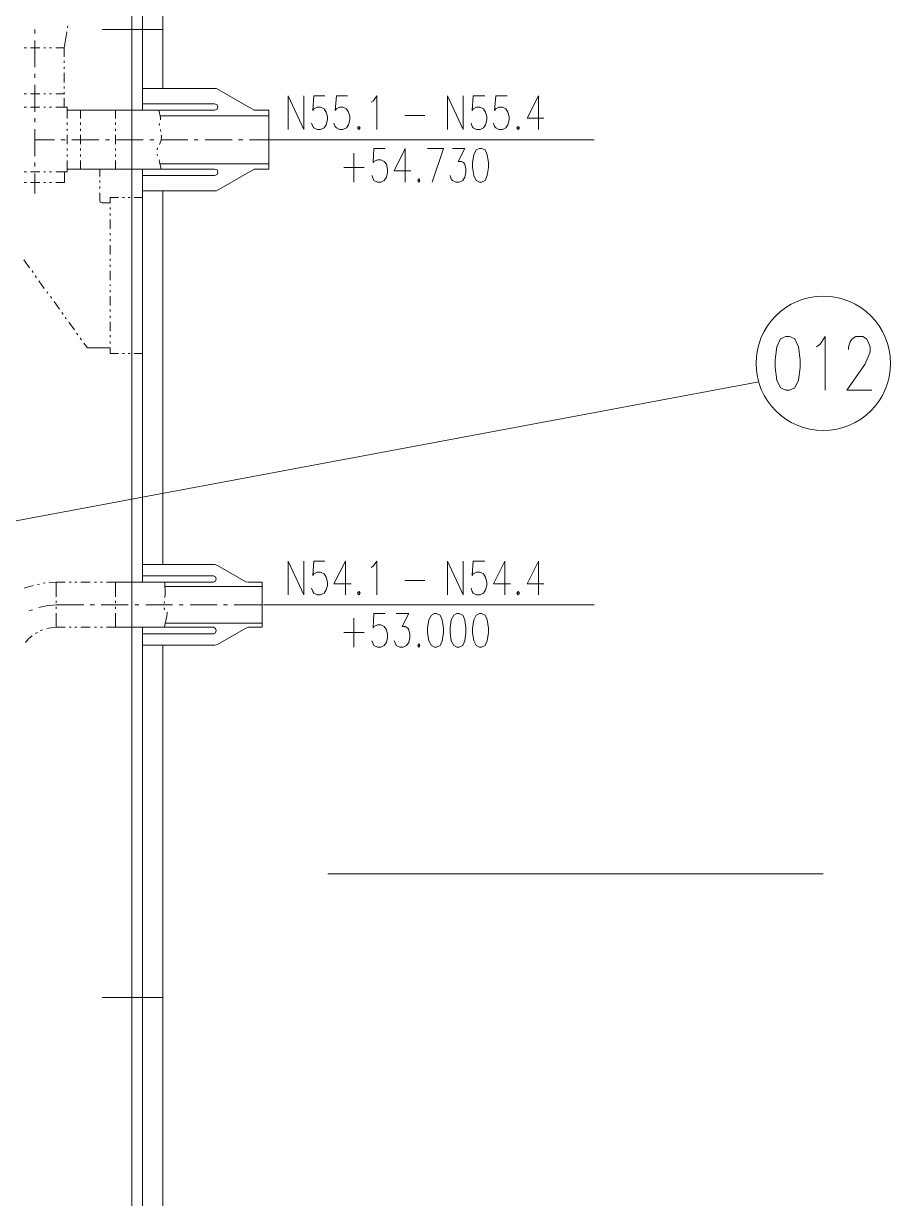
# Model space of a CAD drawing. Header units: millimetres. Extents: x 0 to 588, y 0 to 874.
# Drawn here: x 284.2 to 329.3, y 273 to 334 of the extents above; entities that cross this region are included whole.
import ezdxf

# ---------------------------------------------------------------- set-up
doc = ezdxf.new("R2010")
doc.units = ezdxf.units.MM
doc.layers.get('0').update_dxf_attribs({"lineweight": 18})

msp = doc.modelspace()

# ---------------------------------------------------------------- linework, layer by layer
at = {"color": 0, "lineweight": 0}
for points in [[(289.856, 96.16), (289.856, 761.323)], [(290.407, 474.536), (290.407, 329.544)], [(291.465, 379.01), (291.465, 330.666)], [(284.819, 333.735), (284.819, 333.523)], [(286.343, 332.782), (286.47, 333.608)], [(286.512, 333.82), (286.533, 333.925)], [(291.465, 333.735), (288.311, 333.735)], [(284.819, 333.163), (284.819, 331.766)], [(284.268, 332.782), (284.374, 332.782)], [(284.586, 332.782), (285.073, 332.782)], [(285.284, 332.782), (285.369, 332.782)], [(285.581, 332.782), (285.687, 332.782)], [(285.898, 332.782), (286.343, 332.782)], [(286.343, 332.782), (286.343, 332.317)], [(286.343, 332.105), (286.343, 331.999)], [(286.343, 331.788), (286.343, 331.682)], [(284.819, 331.428), (284.819, 331.216)], [(286.343, 331.47), (286.343, 330.983)], [(284.268, 330.39), (284.374, 330.39)], [(284.586, 330.39), (285.073, 330.39)], [(284.819, 330.856), (284.819, 329.459)], [(285.284, 330.39), (285.369, 330.39)], [(285.581, 330.39), (285.687, 330.39)], [(285.898, 330.39), (286.343, 330.39)], [(286.343, 330.772), (286.343, 330.666)], [(286.343, 330.475), (286.343, 330.369)], [(290.407, 330.666), (294.259, 330.666)], [(294.259, 330.666), (296.206, 329.544), (296.968, 329.544), (296.968, 326.475)], [(286.343, 330.158), (286.343, 329.692)], [(286.491, 329.544), (294.153, 329.544), (294.28, 329.586), (294.322, 329.713), (294.28, 329.819), (294.153, 329.861), (290.407, 329.861)], [(297.984, 328.528), (297.984, 330.285), (298.789, 328.528), (298.789, 330.285)], [(299.889, 330.285), (299.318, 330.285), (299.254, 329.523), (299.318, 329.607), (299.487, 329.692), (299.656, 329.692), (299.847, 329.607), (299.953, 329.438), (300.016, 329.205), (300.016, 329.036), (299.953, 328.782), (299.847, 328.613), (299.656, 328.528), (299.487, 328.528), (299.318, 328.613), (299.254, 328.697), (299.191, 328.866)], [(301.053, 330.285), (300.482, 330.285), (300.418, 329.523), (300.482, 329.607), (300.651, 329.692), (300.821, 329.692), (301.011, 329.607), (301.117, 329.438), (301.18, 329.205), (301.18, 329.036), (301.117, 328.782), (301.011, 328.613), (300.821, 328.528), (300.651, 328.528), (300.482, 328.613), (300.418, 328.697), (300.355, 328.866)], [(302.281, 329.946), (302.408, 330.031), (302.577, 330.285), (302.577, 328.528)], [(306.26, 328.528), (306.26, 330.285), (307.065, 328.528), (307.065, 330.285)], [(308.187, 330.285), (307.594, 330.285), (307.531, 329.523), (307.594, 329.607), (307.763, 329.692), (307.954, 329.692), (308.123, 329.607), (308.229, 329.438), (308.293, 329.205), (308.293, 329.036), (308.229, 328.782), (308.123, 328.613), (307.954, 328.528), (307.763, 328.528), (307.594, 328.613), (307.531, 328.697), (307.488, 328.866)], [(309.351, 330.285), (308.758, 330.285), (308.695, 329.523), (308.758, 329.607), (308.928, 329.692), (309.118, 329.692), (309.287, 329.607), (309.393, 329.438), (309.457, 329.205), (309.457, 329.036), (309.393, 328.782), (309.287, 328.613), (309.118, 328.528), (308.928, 328.528), (308.758, 328.613), (308.695, 328.697), (308.652, 328.866)], [(310.981, 330.285), (310.388, 329.12), (311.256, 329.12)], [(310.981, 330.285), (310.981, 328.528)], [(284.268, 329.692), (284.374, 329.692)], [(284.586, 329.692), (285.073, 329.692)], [(285.284, 329.692), (285.369, 329.692)], [(285.581, 329.692), (285.687, 329.692)], [(285.898, 329.692), (286.491, 329.692)], [(286.491, 329.692), (286.491, 329.099)], [(287.189, 329.544), (287.189, 329.099)], [(289.01, 329.544), (289.01, 329.099)], [(291.253, 329.544), (291.338, 329.163), (291.338, 329.036)], [(291.338, 329.248), (296.968, 329.248)], [(304.038, 329.269), (305.075, 329.269)], [(284.819, 329.12), (284.819, 328.909)], [(284.819, 328.549), (284.819, 327.152)], [(286.491, 328.888), (286.491, 328.782)], [(286.491, 328.57), (286.491, 328.464)], [(287.189, 328.888), (287.189, 328.782)], [(287.189, 328.57), (287.189, 328.464)], [(289.01, 328.888), (289.01, 328.782)], [(289.01, 328.57), (289.01, 328.464)], [(291.296, 328.845), (291.274, 328.761), (291.274, 328.74)], [(284.819, 327.999), (285.835, 327.999)], [(286.173, 327.999), (286.385, 327.999)], [(286.491, 328.253), (286.491, 327.766)], [(286.745, 327.999), (288.142, 327.999)], [(287.189, 328.253), (287.189, 327.766)], [(288.481, 327.999), (288.692, 327.999)], [(289.01, 328.253), (289.01, 327.766)], [(289.052, 327.999), (290.449, 327.999)], [(290.788, 327.999), (290.999, 327.999)], [(291.38, 328.231), (291.401, 328.189), (291.38, 327.978), (291.317, 327.787), (291.296, 327.745)], [(291.338, 328.528), (291.359, 328.422)], [(291.359, 327.999), (292.756, 327.999)], [(293.095, 327.999), (293.307, 327.999)], [(293.666, 327.999), (295.063, 327.999)], [(295.402, 327.999), (295.614, 327.999)], [(295.974, 327.999), (296.968, 327.999)], [(296.968, 327.999), (313.88, 327.999)], [(286.491, 327.554), (286.491, 327.448)], [(287.189, 327.554), (287.189, 327.448)], [(289.01, 327.554), (289.01, 327.448)], [(291.19, 327.575), (291.169, 327.469)], [(303.022, 327.554), (302.429, 327.554), (302.387, 326.813), (302.429, 326.877), (302.62, 326.962), (302.789, 326.962), (302.959, 326.877), (303.086, 326.729), (303.128, 326.475), (303.128, 326.305), (303.086, 326.051), (302.959, 325.882), (302.789, 325.797), (302.62, 325.797), (302.429, 325.882), (302.387, 325.967), (302.324, 326.136)], [(304.059, 327.554), (303.488, 326.39), (304.356, 326.39)], [(304.059, 327.554), (304.059, 325.797)], [(305.456, 325.797), (306.049, 327.554), (305.223, 327.554)], [(306.514, 327.554), (307.149, 327.554), (306.811, 326.877), (306.98, 326.877), (307.086, 326.813), (307.149, 326.729), (307.213, 326.475), (307.213, 326.305), (307.149, 326.051), (307.044, 325.882), (306.853, 325.797), (306.684, 325.797), (306.514, 325.882), (306.451, 325.967), (306.387, 326.136)], [(284.819, 326.813), (284.819, 326.602)], [(286.491, 327.237), (286.491, 327.131)], [(286.491, 326.919), (286.491, 326.327)], [(287.189, 327.237), (287.189, 327.131)], [(287.189, 326.919), (287.189, 326.475)], [(289.01, 327.237), (289.01, 327.131)], [(289.01, 326.919), (289.01, 326.475)], [(291.169, 327.258), (291.169, 327.237), (291.19, 327.173)], [(291.274, 326.962), (291.296, 326.856), (291.38, 326.475)], [(291.338, 326.75), (296.968, 326.75)], [(301.392, 327.3), (301.392, 325.797)], [(284.268, 326.327), (284.374, 326.327)], [(284.268, 326.327), (284.374, 326.327)], [(284.586, 326.327), (285.073, 326.327)], [(284.586, 326.327), (285.073, 326.327)], [(284.819, 326.242), (284.819, 325.205)], [(285.284, 326.327), (285.369, 326.327)], [(285.284, 326.327), (285.369, 326.327)], [(285.581, 326.327), (285.687, 326.327)], [(285.581, 326.327), (285.687, 326.327)], [(285.898, 326.327), (286.491, 326.327)], [(285.898, 326.327), (286.364, 326.327)], [(286.364, 326.327), (286.364, 325.776)], [(286.491, 326.475), (294.153, 326.475)], [(288.184, 326.094), (288.184, 326.475)], [(290.407, 326.475), (290.407, 305.012)], [(290.407, 326.136), (294.153, 326.136)], [(294.153, 326.136), (294.28, 326.2), (294.322, 326.305), (294.28, 326.432), (294.153, 326.475)], [(294.259, 325.353), (296.206, 326.475), (296.968, 326.475)], [(300.863, 326.559), (301.921, 326.559)], [(284.268, 325.776), (284.374, 325.776)], [(284.586, 325.776), (285.073, 325.776)], [(285.284, 325.776), (285.369, 325.776)], [(285.581, 325.776), (285.687, 325.776)], [(285.898, 325.776), (286.364, 325.776)], [(288.184, 325.776), (288.184, 325.882)], [(288.184, 325.459), (288.184, 325.565)], [(288.184, 324.866), (288.184, 325.247)], [(288.735, 324.993), (289.158, 324.993)], [(288.735, 324.697), (288.735, 324.993)], [(289.37, 324.993), (289.475, 324.993)], [(289.666, 324.993), (289.772, 324.993)], [(289.983, 324.993), (290.407, 324.993)], [(290.407, 325.353), (294.259, 325.353)], [(291.465, 325.353), (291.465, 305.922)], [(288.184, 324.866), (288.205, 324.76), (288.311, 324.718)], [(288.311, 324.718), (288.735, 324.718)], [(288.735, 324.379), (288.735, 324.485)], [(288.735, 324.062), (288.735, 324.168)], [(288.735, 323.363), (288.735, 323.85)], [(288.735, 323.046), (288.735, 323.151)], [(288.735, 322.728), (288.735, 322.834)], [(288.735, 322.03), (288.735, 322.517)], [(288.735, 321.712), (288.735, 321.818)], [(284.247, 321.755), (284.543, 321.352)], [(288.735, 321.395), (288.735, 321.5)], [(284.671, 321.183), (284.734, 321.098)], [(284.84, 320.929), (284.903, 320.844)], [(285.03, 320.675), (285.305, 320.273)], [(288.735, 320.696), (288.735, 321.183)], [(285.433, 320.103), (285.496, 320.019)], [(288.735, 320.4), (288.735, 320.485)], [(288.735, 320.082), (288.735, 320.188)], [(285.623, 319.849), (285.687, 319.765)], [(285.813, 319.596), (286.089, 319.193)], [(288.735, 319.384), (288.735, 319.871)], [(286.216, 319.024), (286.279, 318.939)], [(286.385, 318.77), (286.449, 318.685)], [(288.735, 319.066), (288.735, 319.172)], [(288.735, 318.749), (288.735, 318.855)], [(286.575, 318.516), (286.872, 318.114)], [(288.735, 318.05), (288.735, 318.537)], [(286.978, 317.945), (287.041, 317.86)], [(287.168, 317.69), (287.232, 317.606)], [(288.735, 317.733), (288.735, 317.839)], [(325.416, 317.246), (325.607, 317.373), (325.882, 317.775), (325.882, 314.981)], [(327.089, 317.098), (327.089, 317.246), (327.173, 317.5), (327.279, 317.648), (327.469, 317.775), (327.829, 317.775), (328.02, 317.648), (328.104, 317.5), (328.21, 317.246), (328.21, 316.971), (328.104, 316.717), (327.935, 316.315), (327.004, 314.981), (328.295, 314.981)], [(287.359, 317.437), (287.549, 317.183)], [(287.549, 317.183), (288.735, 317.183)], [(288.735, 317.415), (288.735, 317.521)], [(288.735, 316.886), (288.735, 317.204)], [(288.735, 316.886), (289.158, 316.886)], [(289.37, 316.886), (289.475, 316.886)], [(289.666, 316.886), (289.772, 316.886)], [(289.983, 316.886), (290.407, 316.886)], [(279.104, 307.319), (322.432, 315.426)], [(297.984, 304.356), (297.984, 306.091), (298.789, 304.356), (298.789, 306.091)], [(299.889, 306.091), (299.318, 306.091), (299.254, 305.35), (299.318, 305.435), (299.487, 305.52), (299.656, 305.52), (299.847, 305.435), (299.953, 305.266), (300.016, 305.012), (300.016, 304.842), (299.953, 304.61), (299.847, 304.44), (299.656, 304.356), (299.487, 304.356), (299.318, 304.44), (299.254, 304.525), (299.191, 304.694)], [(300.948, 306.091), (300.355, 304.927), (301.244, 304.927)], [(300.948, 306.091), (300.948, 304.356)], [(302.281, 305.774), (302.408, 305.858), (302.577, 306.091), (302.577, 304.356)], [(306.26, 304.356), (306.26, 306.091), (307.065, 304.356), (307.065, 306.091)], [(308.187, 306.091), (307.594, 306.091), (307.531, 305.35), (307.594, 305.435), (307.763, 305.52), (307.954, 305.52), (308.123, 305.435), (308.229, 305.266), (308.293, 305.012), (308.293, 304.842), (308.229, 304.61), (308.123, 304.44), (307.954, 304.356), (307.763, 304.356), (307.594, 304.44), (307.531, 304.525), (307.488, 304.694)], [(309.224, 306.091), (308.652, 304.927), (309.52, 304.927)], [(309.224, 306.091), (309.224, 304.356)], [(310.981, 306.091), (310.388, 304.927), (311.256, 304.927)], [(310.981, 306.091), (310.981, 304.356)], [(290.407, 305.922), (294.174, 305.922)], [(294.301, 305.88), (294.174, 305.922)], [(294.301, 305.88), (295.783, 305.033)], [(284.734, 304.842), (284.268, 304.694)], [(285.051, 304.906), (284.946, 304.885)], [(285.348, 304.969), (285.242, 304.948)], [(285.919, 305.012), (285.56, 304.99)], [(285.919, 305.012), (286.385, 305.012)], [(285.919, 305.012), (285.919, 304.25)], [(286.597, 305.012), (286.702, 305.012)], [(286.893, 305.012), (286.999, 305.012)], [(287.211, 305.012), (287.697, 305.012)], [(287.909, 305.012), (288.015, 305.012)], [(288.226, 305.012), (288.332, 305.012)], [(288.544, 305.012), (289.01, 305.012)], [(289.01, 305.012), (289.01, 304.25)], [(289.01, 305.012), (294.09, 305.012)], [(290.407, 305.329), (294.09, 305.329)], [(291.571, 305.012), (291.592, 304.398), (291.571, 304.207)], [(291.571, 304.779), (296.63, 304.779)], [(294.09, 305.012), (294.195, 305.054), (294.238, 305.181), (294.195, 305.287), (294.09, 305.329)], [(295.783, 305.033), (295.91, 305.012)], [(295.91, 305.012), (296.63, 305.012)], [(296.63, 305.012), (296.63, 302.662)], [(304.038, 305.096), (305.075, 305.096)], [(284.692, 303.572), (284.501, 303.509)], [(285.919, 303.826), (285.411, 303.784), (285.03, 303.699)], [(285.919, 304.038), (285.919, 303.932)], [(285.919, 303.826), (287.359, 303.826)], [(285.919, 303.721), (285.919, 303.615)], [(287.697, 303.826), (287.909, 303.826)], [(288.269, 303.826), (289.666, 303.826)], [(289.01, 304.038), (289.01, 303.932)], [(289.01, 303.721), (289.01, 303.615)], [(290.005, 303.826), (290.216, 303.826)], [(290.576, 303.826), (291.973, 303.826)], [(291.55, 303.996), (291.529, 303.89)], [(291.529, 303.678), (291.529, 303.636), (291.571, 303.594)], [(292.312, 303.826), (292.523, 303.826)], [(292.883, 303.826), (294.28, 303.826)], [(294.619, 303.826), (294.83, 303.826)], [(295.169, 303.826), (296.63, 303.826)], [(296.693, 303.826), (313.88, 303.826)], [(285.919, 303.403), (285.919, 302.662)], [(289.01, 303.403), (289.01, 302.662)], [(291.698, 303.445), (291.698, 303.403), (291.677, 303.255), (291.55, 302.662)], [(301.392, 303.128), (301.392, 301.625)], [(303.022, 303.382), (302.429, 303.382), (302.387, 302.62), (302.429, 302.704), (302.62, 302.789), (302.789, 302.789), (302.959, 302.704), (303.086, 302.535), (303.128, 302.302), (303.128, 302.133), (303.086, 301.879), (302.959, 301.71), (302.789, 301.625), (302.62, 301.625), (302.429, 301.71), (302.387, 301.794), (302.324, 301.964)], [(303.594, 303.382), (304.25, 303.382), (303.89, 302.704), (304.059, 302.704), (304.186, 302.62), (304.25, 302.535), (304.292, 302.302), (304.292, 302.133), (304.25, 301.879), (304.123, 301.71), (303.953, 301.625), (303.784, 301.625), (303.594, 301.71), (303.551, 301.794), (303.488, 301.964)], [(284.946, 302.387), (284.84, 302.345)], [(285.221, 302.535), (285.136, 302.493), (285.115, 302.493)], [(285.919, 302.662), (285.517, 302.62), (285.433, 302.577)], [(285.919, 302.662), (286.385, 302.662)], [(286.597, 302.662), (286.702, 302.662)], [(286.893, 302.662), (286.999, 302.662)], [(287.211, 302.662), (287.697, 302.662)], [(287.909, 302.662), (288.015, 302.662)], [(288.226, 302.662), (288.332, 302.662)], [(288.544, 302.662), (289.01, 302.662)], [(289.01, 302.662), (294.09, 302.662)], [(290.407, 302.662), (290.407, 75.629)], [(290.407, 302.324), (294.09, 302.324)], [(291.571, 302.874), (296.63, 302.874)], [(294.09, 302.324), (294.195, 302.366), (294.238, 302.493), (294.195, 302.599), (294.09, 302.662)], [(294.301, 301.773), (295.783, 302.62)], [(295.91, 302.662), (295.783, 302.62)], [(295.91, 302.662), (296.63, 302.662)], [(300.863, 302.387), (301.921, 302.387)], [(284.671, 302.218), (284.48, 302.07), (284.332, 301.879)], [(290.407, 301.731), (294.174, 301.731)], [(291.465, 301.731), (291.465, 227.245)], [(294.174, 301.731), (294.301, 301.773)], [(300.038, 289.856), (325.776, 289.856)], [(291.465, 283.422), (288.311, 283.422)]]:
    msp.add_lwpolyline(points, dxfattribs=at)
for points in [[(301.646, 328.697), (301.583, 328.613), (301.646, 328.528), (301.71, 328.613)], [(309.922, 328.697), (309.859, 328.613), (309.922, 328.528), (309.986, 328.613)], [(307.911, 327.554), (307.742, 327.469), (307.615, 327.216), (307.552, 326.813), (307.552, 326.559), (307.615, 326.136), (307.742, 325.882), (307.911, 325.797), (308.017, 325.797), (308.208, 325.882), (308.314, 326.136), (308.377, 326.559), (308.377, 326.813), (308.314, 327.216), (308.208, 327.469), (308.017, 327.554)], [(304.758, 325.967), (304.715, 325.882), (304.758, 325.797), (304.821, 325.882)], [(323.829, 317.775), (323.554, 317.648), (323.363, 317.246), (323.279, 316.569), (323.279, 316.166), (323.363, 315.51), (323.554, 315.108), (323.829, 314.981), (324.019, 314.981), (324.295, 315.108), (324.485, 315.51), (324.57, 316.166), (324.57, 316.569), (324.485, 317.246), (324.295, 317.648), (324.019, 317.775)], [(301.646, 304.525), (301.583, 304.44), (301.646, 304.356), (301.71, 304.44)], [(309.922, 304.525), (309.859, 304.44), (309.922, 304.356), (309.986, 304.44)], [(305.583, 303.382), (305.414, 303.297), (305.287, 303.043), (305.223, 302.62), (305.223, 302.387), (305.287, 301.964), (305.414, 301.71), (305.583, 301.625), (305.689, 301.625), (305.88, 301.71), (305.985, 301.964), (306.049, 302.387), (306.049, 302.62), (305.985, 303.043), (305.88, 303.297), (305.689, 303.382)], [(306.747, 303.382), (306.578, 303.297), (306.451, 303.043), (306.387, 302.62), (306.387, 302.387), (306.451, 301.964), (306.578, 301.71), (306.747, 301.625), (306.853, 301.625), (307.044, 301.71), (307.149, 301.964), (307.213, 302.387), (307.213, 302.62), (307.149, 303.043), (307.044, 303.297), (306.853, 303.382)], [(307.911, 303.382), (307.742, 303.297), (307.615, 303.043), (307.552, 302.62), (307.552, 302.387), (307.615, 301.964), (307.742, 301.71), (307.911, 301.625), (308.017, 301.625), (308.208, 301.71), (308.314, 301.964), (308.377, 302.387), (308.377, 302.62), (308.314, 303.043), (308.208, 303.297), (308.017, 303.382)], [(304.758, 301.794), (304.715, 301.71), (304.758, 301.625), (304.821, 301.71)]]:
    msp.add_lwpolyline(points, close=True, dxfattribs=at)
msp.add_circle((325.776, 316.378), 3.493, dxfattribs=at)

doc.saveas('drawing.dxf')
